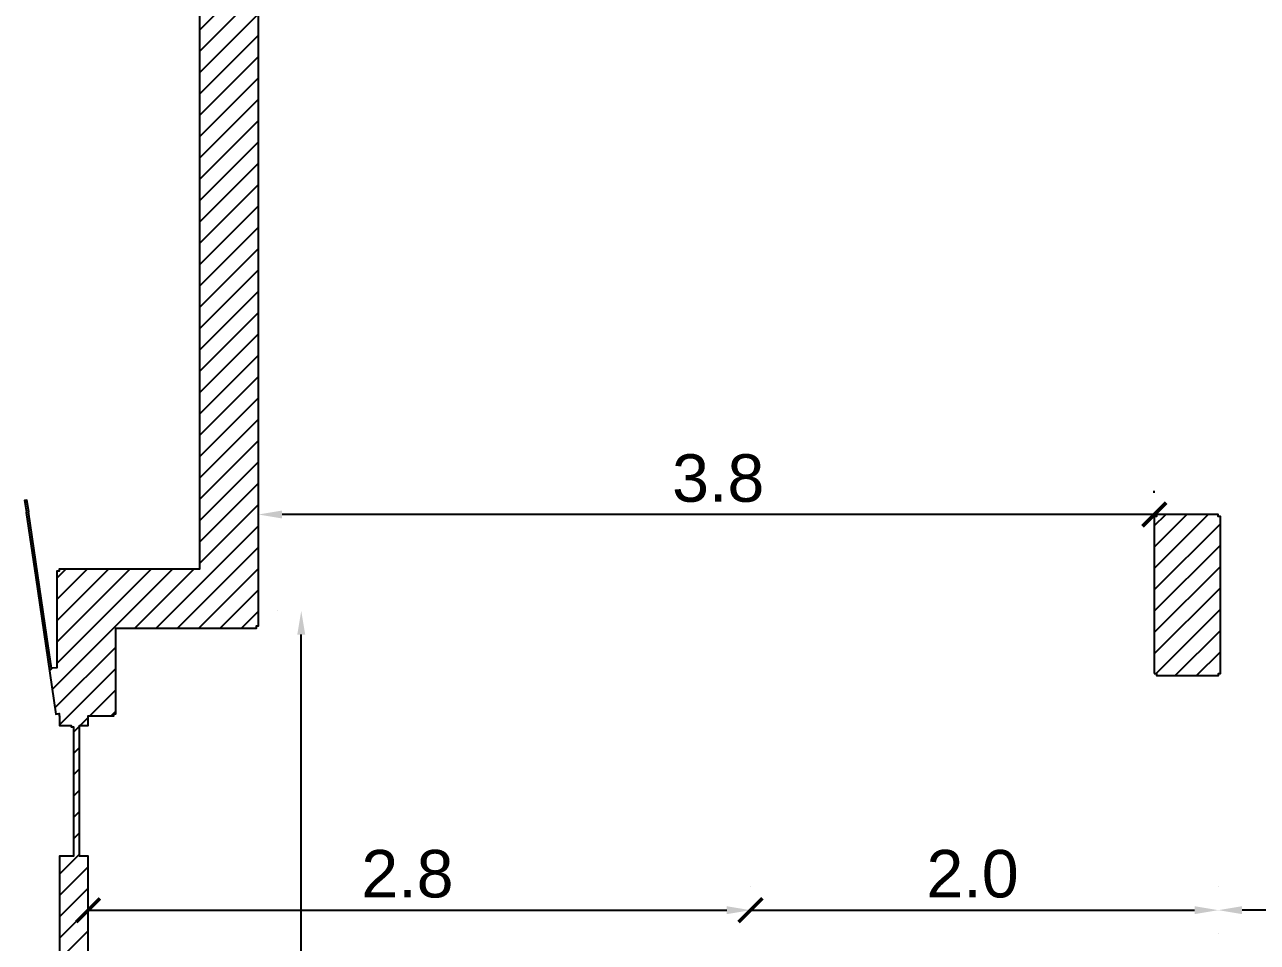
# Model space of a CAD drawing. Header units: metres. Extents: x -155 to -31, y -2 to 38.
# Drawn here: x -84.9 to -79.71, y 11.89 to 15.75 of the extents above; entities that cross this region are included whole.
import ezdxf

# ---------------------------------------------------------------- set-up
doc = ezdxf.new("R2010")
doc.units = ezdxf.units.M
doc.layers.add('DİMENSİONS', color=1, linetype='Continuous', true_color=0xff0000)
doc.layers.add('Layer 03$GIRIS_DUVAR', color=7, linetype='Continuous')
doc.styles.add('Default', font='arial.ttf')
doc.dimstyles.new('Default', dxfattribs={"dimscale": 2, "dimtxt": 0.1, "dimasz": 0.1, "dimexe": 0.05, "dimexo": 0.05, "dimgap": 0.025, "dimtad": 1, "dimtoh": 1, "dimzin": 1, "dimdsep": 46, "dimtxsty": 'Default', "dimcen": 0.05, "dimazin": 1, "dimtfac": 1, "dimtdec": 4, "dimtix": 1, "dimtofl": 0, "dimtmove": 1, "dimatfit": 3, "dimfxl": 0.1, "dimtolj": 1, "dimtzin": 1, "dimarcsym": 0})
pattern_1 = [(45, (-78.925584, 9.92203), (-0.04490128, 0.04490128), [])]

# ---------------------------------------------------------------- blocks, each defined once
blk = doc.blocks.new('_ArchTick')
at = {"color": 0, "linetype": 'ByBlock', "const_width": 0.15}
blk.add_lwpolyline([(-0.5, -0.5), (0.5, 0.5)], dxfattribs=at)
blk = doc.blocks.new('*D14')
at = {"layer": 'Defpoints', "color": 0}
for p in [(-83.738, 13.2823), (-83.738, 13.2823), (-83.738, 10.1379)]:
    blk.add_point(p, dxfattribs=at)
at = {"layer": 'DİMENSİONS', "color": 0, "lineweight": -2}
for p, q in [((-83.838, 13.2823), (-83.838, 13.2823)), ((-83.738, 10.1379), (-83.738, 13.1823)), ((-83.838, 10.1379), (-83.838, 10.1379))]:
    blk.add_line(p, q, dxfattribs=at)
at = {"layer": 'DİMENSİONS', "color": 0}
blk.add_solid([(-83.7213, 13.1823), (-83.7547, 13.1823), (-83.738, 13.2823)], dxfattribs=at)
at = {"layer": 'DİMENSİONS', "color": 0, "lineweight": -2, "xscale": 0.1, "yscale": 0.1, "zscale": 0.1, "rotation": 270}
blk.add_blockref('_ArchTick', (-83.738, 10.1379), dxfattribs=at)
at = {"layer": 'DİMENSİONS', "color": 0, "insert": (-83.8902, 11.6601), "char_height": 0.2, "attachment_point": 5, "rotation": 90, "style": 'Default'}
blk.add_mtext('\\A1;3.1', dxfattribs=at)
blk = doc.blocks.new('*D32')
at = {"layer": 'Defpoints', "color": 0}
for p in [(-84.6356, 12.0224), (-81.8465, 12.0224), (-81.8465, 12.0224)]:
    blk.add_point(p, dxfattribs=at)
at = {"layer": 'DİMENSİONS', "color": 0, "lineweight": -2}
for p, q in [((-84.6356, 12.1224), (-84.6356, 12.1224)), ((-81.8465, 12.1224), (-81.8465, 12.1224)), ((-84.6356, 12.0224), (-81.9465, 12.0224))]:
    blk.add_line(p, q, dxfattribs=at)
at = {"layer": 'DİMENSİONS', "color": 0}
blk.add_solid([(-81.9465, 12.0057), (-81.9465, 12.0391), (-81.8465, 12.0224)], dxfattribs=at)
at = {"layer": 'DİMENSİONS', "color": 0, "lineweight": -2, "xscale": 0.1, "yscale": 0.1, "zscale": 0.1, "rotation": 180}
blk.add_blockref('_ArchTick', (-84.6356, 12.0224), dxfattribs=at)
at = {"layer": 'DİMENSİONS', "color": 0, "insert": (-83.2911, 12.1745), "char_height": 0.2, "attachment_point": 5, "style": 'Default'}
blk.add_mtext('\\A1;2.8', dxfattribs=at)
blk = doc.blocks.new('*D33')
at = {"layer": 'Defpoints', "color": 0}
for p in [(-81.8465, 12.0224), (-79.8772, 12.0224), (-79.8772, 12.0224)]:
    blk.add_point(p, dxfattribs=at)
at = {"layer": 'DİMENSİONS', "color": 0, "lineweight": -2}
for p, q in [((-81.8465, 12.1224), (-81.8465, 12.1224)), ((-79.8772, 12.1224), (-79.8772, 12.1224)), ((-81.8465, 12.0224), (-79.9772, 12.0224))]:
    blk.add_line(p, q, dxfattribs=at)
at = {"layer": 'DİMENSİONS', "color": 0}
blk.add_solid([(-79.9772, 12.0057), (-79.9772, 12.0391), (-79.8772, 12.0224)], dxfattribs=at)
at = {"layer": 'DİMENSİONS', "color": 0, "lineweight": -2, "xscale": 0.1, "yscale": 0.1, "zscale": 0.1, "rotation": 180}
blk.add_blockref('_ArchTick', (-81.8465, 12.0224), dxfattribs=at)
at = {"layer": 'DİMENSİONS', "color": 0, "insert": (-80.9118, 12.1745), "char_height": 0.2, "attachment_point": 5, "style": 'Default'}
blk.add_mtext('\\A1;2.0', dxfattribs=at)
blk = doc.blocks.new('*D34')
at = {"layer": 'Defpoints', "color": 0}
for p in [(-79.8772, 12.0224), (-79.8772, 12.0224), (-78.1108, 12.0224)]:
    blk.add_point(p, dxfattribs=at)
at = {"layer": 'DİMENSİONS', "color": 0, "lineweight": -2}
for p, q in [((-78.1108, 12.0224), (-79.7772, 12.0224)), ((-79.8772, 11.9224), (-79.8772, 11.9224)), ((-78.1108, 11.9224), (-78.1108, 11.9224))]:
    blk.add_line(p, q, dxfattribs=at)
at = {"layer": 'DİMENSİONS', "color": 0}
blk.add_solid([(-79.7772, 12.0391), (-79.7772, 12.0057), (-79.8772, 12.0224)], dxfattribs=at)
at = {"layer": 'DİMENSİONS', "color": 0, "lineweight": -2, "xscale": 0.1, "yscale": 0.1, "zscale": 0.1}
blk.add_blockref('_ArchTick', (-78.1108, 12.0224), dxfattribs=at)
at = {"layer": 'DİMENSİONS', "color": 0, "insert": (-78.944, 12.1745), "char_height": 0.2, "attachment_point": 5, "style": 'Default'}
blk.add_mtext('\\A1;1.8', dxfattribs=at)
blk = doc.blocks.new('*D35')
at = {"layer": 'Defpoints', "color": 0}
for p in [(-83.9185, 13.6879), (-83.9185, 13.6793), (-80.1467, 13.6793)]:
    blk.add_point(p, dxfattribs=at)
at = {"layer": 'DİMENSİONS', "color": 0, "lineweight": -2}
for p, q in [((-83.9185, 13.7793), (-83.9185, 13.7879)), ((-80.1467, 13.7793), (-80.1467, 13.7879)), ((-80.1467, 13.6879), (-83.8185, 13.6879))]:
    blk.add_line(p, q, dxfattribs=at)
at = {"layer": 'DİMENSİONS', "color": 0}
blk.add_solid([(-83.8185, 13.7046), (-83.8185, 13.6713), (-83.9185, 13.6879)], dxfattribs=at)
at = {"layer": 'DİMENSİONS', "color": 0, "lineweight": -2, "xscale": 0.1, "yscale": 0.1, "zscale": 0.1}
blk.add_blockref('_ArchTick', (-80.1467, 13.6879), dxfattribs=at)
at = {"layer": 'DİMENSİONS', "color": 0, "insert": (-81.9826, 13.8401), "char_height": 0.2, "attachment_point": 5, "style": 'Default'}
blk.add_mtext('\\A1;3.8', dxfattribs=at)

msp = doc.modelspace()

# ---------------------------------------------------------------- hatches: boundary and pattern name
at = {"layer": 'Layer 03$GIRIS_DUVAR'}
h = msp.add_hatch(dxfattribs=at)
h.set_pattern_fill('ANSI31', scale=0.02, style=0, pattern_type=2)
h.set_pattern_definition(pattern_1)
h.paths.add_polyline_path([(-84.7571, 6.5899), (-84.1666, 6.5899), (-84.1666, 5.6993), (-84.1571, 5.6993), (-84.1571, 5.6901), (-83.2057, 5.6901), (-83.2057, 5.6492), (-83.2414, 5.6489), (-83.2414, 5.6441), (-83.2424, 5.6441), (-83.2424, 5.6384), (-83.728, 5.6339), (-83.7852, 5.6333), (-83.7852, 5.6234), (-83.7278, 5.6233), (-83.3635, 5.6276), (-83.2414, 5.6287), (-83.1057, 5.6298), (-83.1067, 5.6404), (-83.1065, 5.6452), (-83.1067, 5.6499), (-83.1254, 5.6498), (-83.1254, 5.6901), (-83.1071, 5.6901), (-83.1071, 5.7223), (-83.061, 5.7223), (-83.0584, 5.7043), (-83.057, 5.7043), (-83.0562, 5.7035), (-83.04, 5.7035), (-83.0054, 5.4569), (-82.9816, 5.2869), (-82.9972, 5.2869), (-82.9988, 5.2853), (-82.9988, 5.2836), (-82.9937, 5.2439), (-82.9921, 5.2319), (-82.9912, 5.231), (-82.9906, 5.2303), (-82.989, 5.2303), (-82.9608, 5.2342), (-82.9529, 5.2353), (-82.9521, 5.2353), (-82.9519, 5.2354), (-82.9512, 5.2361), (-82.9512, 5.2369), (-82.9504, 5.2377), (-82.9504, 5.2385), (-82.9562, 5.2782), (-82.9578, 5.2894), (-82.9578, 5.2902), (-82.9594, 5.2918), (-82.9766, 5.2918), (-83.0111, 5.5387), (-83.0346, 5.7063), (-83.0177, 5.7086), (-83.0177, 5.7101), (-83.0168, 5.7109), (-83.0226, 5.7516), (-83.0242, 5.7625), (-83.0242, 5.7633), (-83.0252, 5.7643), (-83.0259, 5.765), (-83.0275, 5.765), (-83.0497, 5.7619), (-83.0497, 5.8019), (-83.0505, 5.8019), (-83.0513, 5.8027), (-83.1071, 5.8027), (-83.1071, 5.8993), (-83.0985, 5.8993), (-83.0985, 5.9293), (-83.1071, 5.9293), (-83.1071, 5.9381), (-83.9185, 5.9381), (-83.9185, 6.8292), (-83.9271, 6.8292), (-83.9271, 6.838), (-84.5186, 6.838), (-84.5186, 7.4941), (-84.5272, 7.4941), (-84.5272, 7.5031), (-84.6205, 7.5031), (-84.6205, 7.5492), (-84.6714, 7.5492), (-84.6714, 8.639), (-84.6205, 8.639), (-84.6205, 8.6849), (-84.5573, 8.6849), (-84.5573, 8.6851), (-84.5272, 8.6851), (-84.5272, 8.6941), (-84.5186, 8.6941), (-84.5186, 9.3599), (-83.9271, 9.3599), (-83.9271, 9.3693), (-83.9185, 9.3693), (-83.9185, 9.4601), (-83.6772, 9.4601), (-83.6772, 9.4693), (-83.6687, 9.4693), (-83.6687, 9.9601), (-82.2261, 9.9601), (-80.1467, 9.96), (-80.1467, 9.2827), (-79.979, 9.1155), (-79.8981, 9.0348), (-79.8854, 9.0475), (-79.9106, 9.0727), (-79.8956, 9.0878), (-79.9009, 9.0931), (-79.884, 9.1099), (-79.8301, 9.1638), (-79.8248, 9.1585), (-79.82, 9.1634), (-79.8036, 9.1797), (-79.8102, 9.1862), (-79.804, 9.1924), (-79.8686, 9.257), (-79.8686, 11.6294), (-79.8772, 11.6294), (-79.8772, 11.638), (-80.1373, 11.638), (-80.1373, 11.6294), (-80.1467, 11.6294), (-80.1467, 11.2912), (-80.3651, 11.2912), (-80.3651, 11.0388), (-80.1467, 11.0388), (-80.1467, 10.1379), (-81.5685, 10.1379), (-81.5685, 11.0388), (-81.5321, 11.0388), (-81.5321, 11.2365), (-81.4601, 11.2365), (-81.4374, 11.2375), (-81.4347, 11.2309), (-81.4342, 11.2307), (-81.4326, 11.23), (-81.2557, 11.23), (-81.2013, 11.2314), (-81.2006, 11.233), (-81.2006, 11.271), (-81.2008, 11.2715), (-81.2015, 11.2732), (-81.2019, 11.2734), (-81.2036, 11.274), (-81.4334, 11.274), (-81.4366, 11.2805), (-81.4371, 11.2807), (-81.4387, 11.2815), (-81.5321, 11.2815), (-81.5321, 11.2912), (-81.5685, 11.2912), (-81.5685, 11.6294), (-81.5771, 11.6294), (-81.5771, 11.638), (-81.8372, 11.638), (-81.8372, 11.6294), (-81.8464, 11.6294), (-81.8464, 11.0068), (-81.8466, 11.0068), (-81.8466, 10.1379), (-83.9185, 10.1379), (-83.9185, 10.6792), (-83.9271, 10.6792), (-83.9271, 10.688), (-84.5186, 10.688), (-84.5186, 11.0492), (-84.5272, 11.0492), (-84.5272, 11.058), (-84.5572, 11.058), (-84.5572, 11.0579), (-84.6356, 11.0579), (-84.6356, 11.0995), (-84.6714, 11.0995), (-84.6714, 11.675), (-84.6356, 11.675), (-84.6356, 12.2494), (-84.6714, 12.2494), (-84.6714, 12.8002), (-84.6356, 12.8002), (-84.6356, 12.84), (-84.5752, 12.84), (-84.5272, 12.84), (-84.5272, 12.8493), (-84.5186, 12.8493), (-84.5186, 13.2099), (-83.9271, 13.2099), (-83.9271, 13.2193), (-83.9185, 13.2193), (-83.9185, 17.9599), (-83.1788, 17.9599), (-83.1788, 17.9011), (-83.1785, 17.9001), (-83.1767, 17.8947), (-83.1757, 17.8942), (-83.1703, 17.8915), (-83.1131, 17.8915), (-83.1121, 17.892), (-83.1067, 17.8947), (-83.1064, 17.8957), (-83.1046, 17.9011), (-83.1046, 17.9573), (-83.1048, 17.9579), (-83.1058, 17.9618), (-83.1067, 17.9636), (-83.1077, 17.9646), (-83.1085, 17.965), (-83.1131, 17.9668), (-83.1585, 17.9668), (-83.1585, 17.9993), (-83.1587, 17.9993), (-83.1587, 18.0793), (-83.1161, 18.0793), (-83.1161, 18.105), (-83.1125, 18.105), (-83.1125, 18.1142), (-83.0675, 18.1142), (-83.0675, 18.165), (-83.1161, 18.165), (-83.1161, 18.1997), (-83.1666, 18.1997), (-83.1666, 18.2594), (-83.1672, 18.2594), (-83.257, 18.3034), (-83.2573, 18.3035), (-83.2573, 18.3013), (-83.62, 18.4717), (-83.6377, 18.48), (-83.7097, 18.5137), (-83.713, 18.5067), (-83.7141, 18.5043), (-83.642, 18.4706), (-83.6233, 18.4638), (-83.624, 18.4619), (-83.2606, 18.2943), (-83.2615, 18.2923), (-83.2469, 18.2855), (-83.2469, 18.2081), (-84.1571, 18.2081), (-84.1571, 18.1993), (-84.1666, 18.1993), (-84.1666, 13.4581), (-84.7571, 13.4581), (-84.7571, 13.4493), (-84.7666, 13.4493), (-84.7666, 13.043), (-84.7895, 13.0413), (-84.8089, 13.1735), (-84.8858, 13.6989), (-84.8855, 13.699), (-84.8929, 13.7478), (-84.8964, 13.7474), (-84.9025, 13.7467), (-84.8952, 13.6971), (-84.8961, 13.6969), (-84.8551, 13.4227), (-84.771, 12.8478), (-84.7571, 12.8509), (-84.7571, 12.84), (-84.7561, 12.84), (-84.7561, 12.8002), (-84.7065, 12.8002), (-84.7065, 12.7943), (-84.6968, 12.7943), (-84.6968, 12.2494), (-84.7561, 12.2494), (-84.7561, 11.675), (-84.6968, 11.675), (-84.6968, 11.1043), (-84.7065, 11.1043), (-84.7065, 11.0995), (-84.7561, 11.0995), (-84.7561, 11.0579), (-84.7571, 11.0579), (-84.7571, 11.0479), (-84.771, 11.051), (-84.8184, 10.727), (-84.9025, 10.152), (-84.899, 10.1517), (-84.8929, 10.151), (-84.8855, 10.2008), (-84.8456, 10.475), (-84.7895, 10.8576), (-84.7666, 10.856), (-84.7666, 10.4493), (-84.7571, 10.4493), (-84.7571, 10.4401), (-84.1666, 10.4401), (-84.1666, 9.608), (-84.7571, 9.608), (-84.7571, 9.5994), (-84.7666, 9.5994), (-84.7666, 8.775), (-84.8111, 8.775), (-84.8113, 8.792), (-84.8208, 8.7925), (-84.8198, 8.6934), (-84.8193, 8.6929), (-84.8058, 8.6936), (-84.7571, 8.6936), (-84.7571, 8.6849), (-84.7561, 8.6849), (-84.7561, 8.6442), (-84.6968, 8.6442), (-84.6968, 7.5437), (-84.7561, 7.5437), (-84.7561, 7.5031), (-84.7571, 7.5031), (-84.7571, 7.4943), (-84.8002, 7.4943), (-84.8193, 7.4966), (-84.8198, 7.4966), (-84.8207, 7.3959), (-84.8209, 7.3959), (-84.8224, 7.1959), (-84.8242, 6.9957), (-84.8246, 6.9957), (-84.8246, 6.8955), (-84.8145, 6.8955), (-84.8145, 6.9962), (-84.8124, 7.1954), (-84.811, 7.3959), (-84.8103, 7.3959), (-84.8103, 7.4151), (-84.7666, 7.4151), (-84.7666, 6.5994), (-84.7571, 6.5994)], flags=0)
h.paths.add_polyline_path([(-84.1486, 5.8993), (-84.1486, 5.7081), (-83.9571, 5.7081), (-83.9571, 5.8993)], flags=0)
h.paths.add_polyline_path([(-84.7486, 6.7992), (-84.7486, 6.6079), (-84.5573, 6.6079), (-84.5573, 6.7992)], flags=0)
h.paths.add_polyline_path([(-84.7486, 9.59), (-84.7486, 9.3993), (-84.5573, 9.3993), (-84.5573, 9.59)], flags=0)
h.paths.add_polyline_path([(-84.1486, 10.0993), (-84.1486, 9.9994), (-83.7072, 9.9994), (-83.7072, 10.0899), (-83.9571, 10.0899), (-83.9571, 10.0993)], flags=0)
h.paths.add_polyline_path([(-84.7486, 10.6493), (-84.7486, 10.4581), (-84.5573, 10.4581), (-84.5573, 10.6493)], flags=0)
h.paths.add_polyline_path([(-84.1571, 10.6399), (-84.1571, 10.4494), (-84.1306, 10.4493), (-83.9667, 10.4493), (-83.9667, 10.6399)], flags=0)
h = msp.add_hatch(dxfattribs=at)
h.set_pattern_fill('ANSI31', scale=0.02, style=0, pattern_type=2)
h.set_pattern_definition(pattern_1)
h.paths.add_polyline_path([(-80.1467, 13.0193), (-80.1373, 13.0193), (-80.1373, 13.01), (-79.8768, 13.01), (-79.8765, 13.0193), (-79.8686, 13.0193), (-79.8686, 13.6793), (-79.8772, 13.6793), (-79.8772, 13.6879), (-80.1373, 13.6879), (-80.1373, 13.6793), (-80.1467, 13.6793)], flags=0)

# ---------------------------------------------------------------- linework, layer by layer
for points in [[(-84.1666, 18.1993), (-84.1666, 13.4581), (-84.7571, 13.4581), (-84.7571, 13.4493), (-84.7666, 13.4493), (-84.7666, 13.043), (-84.7895, 13.0413), (-84.8089, 13.1735), (-84.8858, 13.6989), (-84.8855, 13.699), (-84.8929, 13.7478), (-84.8964, 13.7474), (-84.9025, 13.7467), (-84.8952, 13.6971), (-84.8961, 13.6969), (-84.8551, 13.4227), (-84.771, 12.8478), (-84.7571, 12.8509), (-84.7571, 12.84), (-84.7561, 12.84), (-84.7561, 12.8002), (-84.7065, 12.8002), (-84.7065, 12.7943), (-84.6968, 12.7943), (-84.6968, 12.2494), (-84.7561, 12.2494), (-84.7561, 11.675)], [(-84.6356, 11.675), (-84.6356, 12.2494), (-84.6714, 12.2494), (-84.6714, 12.8002), (-84.6356, 12.8002), (-84.6356, 12.84), (-84.5752, 12.84), (-84.5272, 12.84), (-84.5272, 12.8493), (-84.5186, 12.8493), (-84.5186, 13.2099), (-83.9271, 13.2099), (-83.9271, 13.2193), (-83.9185, 13.2193), (-83.9185, 17.9599)]]:
    msp.add_lwpolyline(points, dxfattribs=at)
msp.add_lwpolyline([(-80.1467, 13.0193), (-80.1373, 13.0193), (-80.1373, 13.01), (-79.8768, 13.01), (-79.8765, 13.0193), (-79.8686, 13.0193), (-79.8686, 13.6793), (-79.8772, 13.6793), (-79.8772, 13.6879), (-80.1373, 13.6879), (-80.1373, 13.6793), (-80.1467, 13.6793)], close=True, dxfattribs=at)

# ---------------------------------------------------------------- dimensions: what is measured, and where the dimension line sits
at = {"layer": 'DİMENSİONS'}
for base, p1, p2, angle, text, picture, middle in [((-83.9185, 13.6879, 0.5549), (-80.1467, 13.6793, 0.5549), (-83.9185, 13.6793, 0.5549), 180, '3.8', '*D35', (-81.9826, 13.8401, 0.5549)), ((-83.738, 13.2823, 0.5549), (-83.738, 10.1379, 0.5549), (-83.738, 13.2823, 0.5549), 90, '3.1', '*D14', (-83.8902, 11.6601, 0.5549)), ((-79.8772, 12.0224, 0.5549), (-78.1108, 12.0224, 0.5549), (-79.8772, 12.0224, 0.5549), 180, '1.8', '*D34', (-78.944, 12.1745, 0.5549))]:
    dim = msp.add_linear_dim(base=base, p1=p1, p2=p2, angle=angle, text=text, dimstyle='Default', override={"dimscale": 2, "dimasz": 0.05, "dimtih": 0, "dimtoh": 0, "dimdec": 1, "dimlfac": 1, "dimblk1": 'ArchTick', "dimsah": 1}, dxfattribs=at)
    dim.commit()
    dim.dimension.update_dxf_attribs({"geometry": picture, "text_midpoint": middle})
for base, p1, p2, text, picture, middle in [((-81.8465, 12.0224, 0.5549), (-84.6356, 12.0224, 0.5549), (-81.8465, 12.0224, 0.5549), '2.8', '*D32', (-83.2911, 12.1745, 0.5549)), ((-79.8772, 12.0224, 0.5549), (-81.8465, 12.0224, 0.5549), (-79.8772, 12.0224, 0.5549), '2.0', '*D33', (-80.9118, 12.1745, 0.5549))]:
    dim = msp.add_linear_dim(base=base, p1=p1, p2=p2, text=text, dimstyle='Default', override={"dimscale": 2, "dimasz": 0.05, "dimtih": 0, "dimtoh": 0, "dimdec": 1, "dimlfac": 1, "dimblk1": 'ArchTick', "dimsah": 1}, dxfattribs=at)
    dim.commit()
    dim.dimension.update_dxf_attribs({"geometry": picture, "text_midpoint": middle})

doc.saveas('drawing.dxf')
